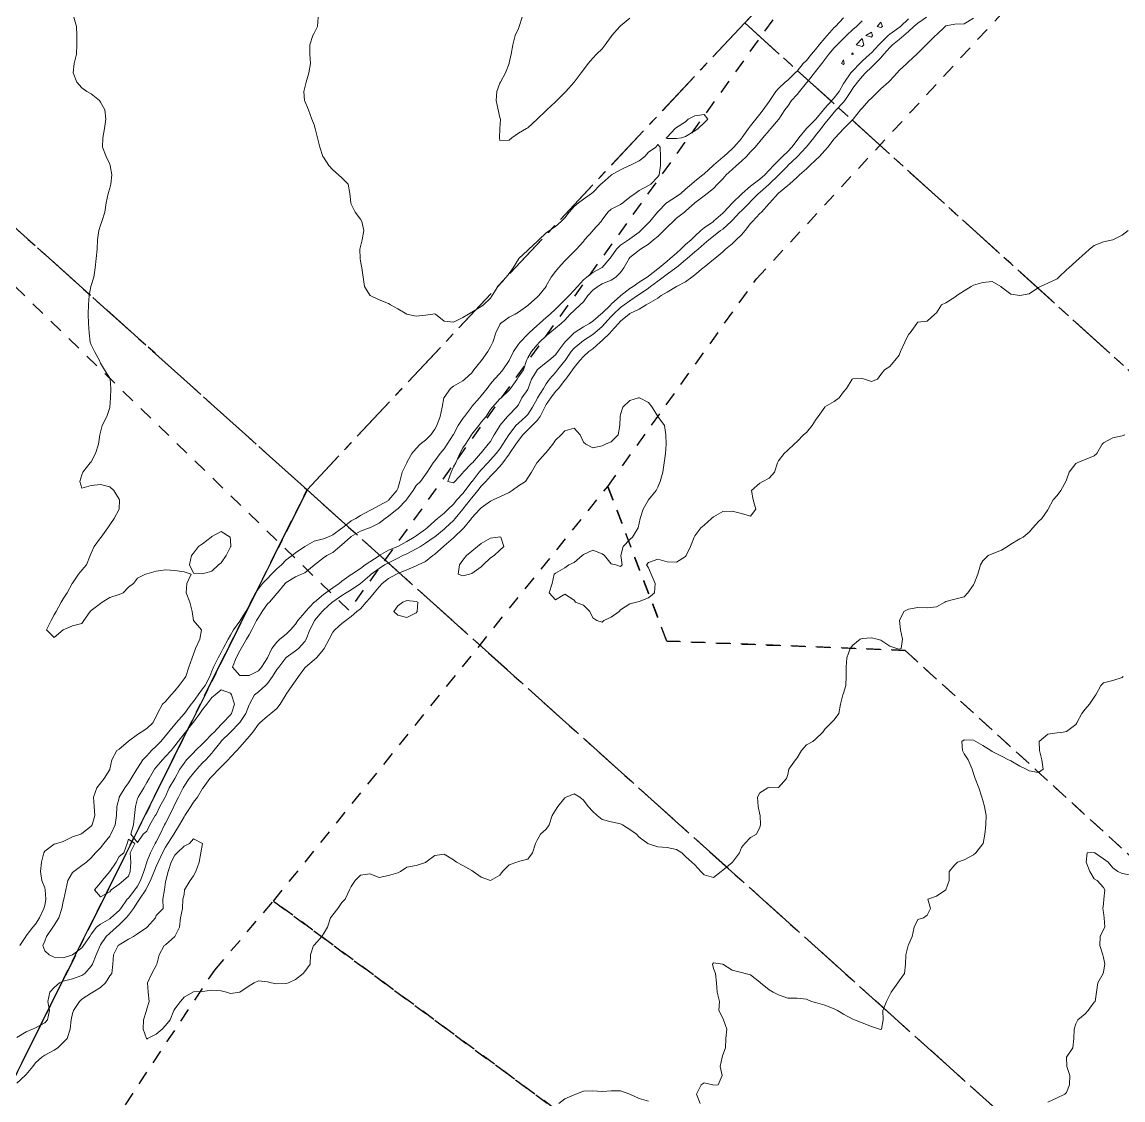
# Model space of a CAD drawing. Header units: centimetres. Extents: x 0 to 642158, y -847 to 649707.
# Drawn here: x 616294 to 616353.3, y 620697.9 to 620756 of the extents above; entities that cross this region are included whole.
import ezdxf

# ---------------------------------------------------------------- set-up
doc = ezdxf.new("R2010")
doc.units = ezdxf.units.CM
doc.header["$MEASUREMENT"] = 0
doc.linetypes.add('CENTERX2', pattern=[4, 2.5, -0.5, 0.5, -0.5])
doc.linetypes.add('JIS_02_0.7', pattern=[1.35, 0.75, -0.6])
doc.layers.add('SPW_parcellaire cadastral', color=7, linetype='CENTERX2', lineweight=25, true_color=0xff0542)
doc.layers.add('WAL_parcellaire agricole', color=7, linetype='JIS_02_0.7', lineweight=25)
doc.layers.add('WAL_topographie 0.5', color=253, linetype='Continuous', lineweight=20)

msp = doc.modelspace()

# ---------------------------------------------------------------- linework, layer by layer
at = {"layer": 'SPW_parcellaire cadastral'}
for points in [[(616313.036, 620878.993), (616355.741, 620937.089), (616408.245, 620884.701), (616438.51, 620852.937), (616410.11, 620826.551), (616394.538, 620813.213), (616375.55, 620800.72), (616354.566, 620778.67), (616332.931, 620755.938), (616309.37, 620730.794), (616286.178, 620751.628), (616257.086, 620777.464), (616258.195, 620804.368), (616302.028, 620864.015), (616313.036, 620878.993)], [(616527.434, 620579.929), (616332.931, 620755.938), (616354.566, 620778.67), (616483.948, 620666.289), (616556.94, 620601.846), (616527.434, 620579.929)], [(616527.434, 620579.929), (616498.851, 620558.501), (616392.399, 620656.158), (616309.37, 620730.794), (616332.931, 620755.938), (616527.434, 620579.929)], [(616286.178, 620751.628), (616309.37, 620730.794), (616286.04, 620683.905), (616260.247, 620704.119), (616256.709, 620706.96), (616258.363, 620709.515), (616275.501, 620739.259), (616286.178, 620751.628)], [(616365.994, 620621.357), (616286.04, 620683.905), (616309.37, 620730.794), (616392.399, 620656.158), (616365.994, 620621.357)]]:
    msp.add_lwpolyline(points, dxfattribs=at)
at = {"layer": 'WAL_parcellaire agricole'}
for points in [[(616255.997, 620774.617), (616254.888, 620802.306), (616269.443, 620906.264), (616269.125, 620914.056), (616269.31, 620938.403), (616324.031, 621000.478), (616439.713, 620860.66), (616427.749, 620846.053), (616421.929, 620839.702), (616414.257, 620830.705), (616403.934, 620820.988), (616397.612, 620816.054), (616363.299, 620797.518), (616354.757, 620786.516), (616345.049, 620771.634), (616339.95, 620763.773), (616311.615, 620724.308), (616278.144, 620756.809), (616255.997, 620774.617)], [(616447.908, 620624.997), (616341.564, 620722.15), (616328.73, 620722.648), (616325.563, 620730.981), (616333.561, 620742.149), (616352.719, 620762.885), (616363.14, 620776.068), (616371.139, 620786.069), (616379.638, 620793.57), (616390.387, 620799.071), (616401.136, 620806.323), (616407.136, 620810.573), (616412.385, 620816.074), (616429.717, 620831.826)], [(616307.566, 620708.646), (616325.563, 620730.981), (616328.73, 620722.648), (616341.564, 620722.15), (616447.908, 620624.997), (616503.746, 620575.67), (616500.582, 620559.503), (616492.249, 620549.169), (616395.907, 620637.657), (616356.903, 620671.152), (616329.234, 620692.649), (616307.566, 620708.646)], [(616451.671, 620512.331), (616410.666, 620553.326), (616356.911, 620606.444), (616366.784, 620618.445), (616303.279, 620668.313), (616287.653, 620679.686), (616304.399, 620704.937), (616307.566, 620708.646), (616329.234, 620692.649), (616356.903, 620671.152), (616395.907, 620637.657), (616492.249, 620549.169)]]:
    msp.add_lwpolyline(points, dxfattribs=at)
at = {"layer": 'WAL_topographie 0.5'}
for points in [[(616296.818, 620756.25), (616296.96, 620755.75), (616296.972, 620755.25), (616296.975, 620754.75), (616296.958, 620754.25), (616296.841, 620753.75), (616296.788, 620753.25), (616296.983, 620752.75), (616297.25, 620752.442), (616297.509, 620752.25), (616297.75, 620752.118), (616298.203, 620751.75), (616298.25, 620751.676), (616298.48, 620751.25), (616298.544, 620750.75), (616298.475, 620750.25), (616298.372, 620749.75), (616298.35, 620749.25), (616298.56, 620748.75), (616298.75, 620748.329), (616298.779, 620748.25), (616298.861, 620747.75), (616298.815, 620747.25), (616298.75, 620747.031), (616298.665, 620746.75), (616298.555, 620746.25), (616298.48, 620745.75), (616298.328, 620745.25), (616298.25, 620745.046), (616298.157, 620744.75), (616298.083, 620744.25), (616298.072, 620743.75), (616298.023, 620743.25), (616297.966, 620742.75), (616297.887, 620742.25), (616297.75, 620741.796), (616297.736, 620741.75), (616297.643, 620741.25), (616297.608, 620740.75), (616297.581, 620740.25), (616297.603, 620739.75), (616297.643, 620739.25), (616297.691, 620738.75), (616297.75, 620738.607), (616297.935, 620738.25), (616298.198, 620737.75), (616298.25, 620737.615), (616298.461, 620737.25), (616298.75, 620736.802), (616298.779, 620736.75), (616298.815, 620736.25), (616298.797, 620735.75), (616298.757, 620735.25), (616298.75, 620735.229), (616298.588, 620734.75), (616298.347, 620734.25), (616298.25, 620733.908), (616298.209, 620733.75), (616298.145, 620733.25), (616297.986, 620732.75), (616297.75, 620732.303), (616297.7, 620732.25), (616297.309, 620731.75), (616297.25, 620731.607), (616297.131, 620731.25), (616297.25, 620730.893), (616297.75, 620731.03), (616298.25, 620731.083), (616298.75, 620730.947), (616298.977, 620730.75), (616299.25, 620730.3), (616299.275, 620730.25), (616299.25, 620729.75), (616299.25, 620729.75), (616298.988, 620729.25), (616298.75, 620728.905), (616298.654, 620728.75), (616298.285, 620728.25), (616298.25, 620728.215), (616297.905, 620727.75), (616297.75, 620727.39), (616297.699, 620727.25), (616297.504, 620726.75), (616297.25, 620726.466), (616297.073, 620726.25), (616296.75, 620725.774), (616296.734, 620725.75), (616296.448, 620725.25), (616296.25, 620724.922), (616296.125, 620724.75), (616295.859, 620724.25), (616295.75, 620724.058), (616295.59, 620723.75), (616295.35, 620723.25), (616295.75, 620722.85), (616296.25, 620723.25), (616296.25, 620723.25), (616296.75, 620723.477), (616297.25, 620723.594), (616297.35, 620723.75), (616297.7, 620724.25), (616297.75, 620724.29), (616298.25, 620724.682), (616298.343, 620724.75), (616298.75, 620724.995), (616299.25, 620725.167), (616299.469, 620725.25), (616299.75, 620725.545), (616300.026, 620725.75), (616300.25, 620726.033), (616300.667, 620726.25), (616300.75, 620726.265), (616301.25, 620726.418), (616301.75, 620726.482), (616302.25, 620726.455), (616302.75, 620726.375), (616303.139, 620726.25), (616302.893, 620725.75), (616302.865, 620725.25), (616303.058, 620724.75), (616303.185, 620724.25), (616303.25, 620723.75), (616303.25, 620723.75), (616303.691, 620723.25), (616303.595, 620722.75), (616303.37, 620722.25), (616303.25, 620721.942), (616303.184, 620721.75), (616303.015, 620721.25), (616302.836, 620720.75), (616302.75, 620720.609), (616302.491, 620720.25), (616302.25, 620719.974), (616302.05, 620719.75), (616301.75, 620719.405), (616301.594, 620719.25), (616301.32, 620718.75), (616301.25, 620718.593), (616301.067, 620718.25), (616300.75, 620717.95), (616300.447, 620717.75), (616300.25, 620717.628), (616299.75, 620717.258), (616299.736, 620717.25), (616299.25, 620716.836), (616299.129, 620716.75), (616298.867, 620716.25), (616298.753, 620715.75), (616298.75, 620715.744), (616298.448, 620715.25), (616298.25, 620714.995), (616298.061, 620714.75), (616297.88, 620714.25), (616297.902, 620713.75), (616297.95, 620713.25), (616297.802, 620712.75), (616297.75, 620712.683), (616297.25, 620712.293), (616297.201, 620712.25), (616296.75, 620712.105), (616296.25, 620711.856), (616295.895, 620711.75), (616295.75, 620711.712), (616295.25, 620711.335), (616295.208, 620711.25), (616295.068, 620710.75), (616295.022, 620710.25), (616295.098, 620709.75), (616295.25, 620709.371), (616295.277, 620709.25), (616295.304, 620708.75), (616295.25, 620708.417), (616295.209, 620708.25), (616294.971, 620707.75), (616294.75, 620707.414), (616294.6, 620707.25), (616294.25, 620706.784), (616294.224, 620706.75), (616293.915, 620706.25)], [(616309.975, 620756.25), (616309.941, 620755.75), (616309.75, 620755.389), (616309.684, 620755.25), (616309.516, 620754.75), (616309.526, 620754.25), (616309.556, 620753.75), (616309.472, 620753.25), (616309.329, 620752.75), (616309.25, 620752.45), (616309.203, 620752.25), (616309.236, 620751.75), (616309.25, 620751.717), (616309.444, 620751.25), (616309.636, 620750.75), (616309.75, 620750.442), (616309.816, 620750.25), (616309.931, 620749.75), (616310.066, 620749.25), (616310.226, 620748.75), (616310.25, 620748.7), (616310.54, 620748.25), (616310.75, 620748.018), (616311.062, 620747.75), (616311.25, 620747.589), (616311.578, 620747.25), (616311.679, 620746.75), (616311.721, 620746.25), (616311.75, 620746.183), (616311.967, 620745.75), (616312.25, 620745.364), (616312.32, 620745.25), (616312.423, 620744.75), (616312.331, 620744.25), (616312.25, 620743.893), (616312.219, 620743.75), (616312.225, 620743.25), (616312.25, 620743.114), (616312.326, 620742.75), (616312.39, 620742.25), (616312.456, 620741.75), (616312.75, 620741.268), (616312.769, 620741.25), (616313.25, 620741.019), (616313.75, 620740.826), (616313.871, 620740.75), (616314.25, 620740.538), (616314.75, 620740.25), (616314.75, 620740.25), (616315.25, 620740.144), (616315.75, 620740.197), (616316.15, 620740.25), (616316.25, 620740.263), (616316.279, 620740.25), (616316.75, 620739.869), (616317.25, 620739.83), (616317.75, 620740.066), (616318.068, 620740.25), (616318.25, 620740.365), (616318.75, 620740.672), (616318.873, 620740.75), (616319.25, 620741.12), (616319.338, 620741.25), (616319.635, 620741.75), (616319.75, 620741.865), (616320.081, 620742.25), (616320.25, 620742.451), (616320.461, 620742.75), (616320.75, 620743.211), (616320.78, 620743.25), (616321.25, 620743.704), (616321.307, 620743.75), (616321.75, 620744.158), (616321.851, 620744.25), (616322.25, 620744.632), (616322.427, 620744.75), (616322.75, 620744.978), (616323.048, 620745.25), (616323.25, 620745.445), (616323.485, 620745.75), (616323.75, 620746.047), (616323.981, 620746.25), (616324.25, 620746.451), (616324.683, 620746.75), (616324.75, 620746.796), (616325.189, 620747.25), (616325.25, 620747.306), (616325.75, 620747.737), (616325.768, 620747.75), (616326.25, 620748.023), (616326.728, 620748.25), (616326.75, 620748.259), (616327.25, 620748.506), (616327.563, 620748.75), (616327.75, 620748.981), (616328.139, 620749.25), (616328.25, 620749.383), (616328.388, 620749.25), (616328.405, 620748.75), (616328.406, 620748.25), (616328.331, 620747.75), (616328.25, 620747.644), (616327.882, 620747.25), (616327.75, 620747.174), (616327.25, 620746.917), (616327.031, 620746.75), (616326.75, 620746.548), (616326.369, 620746.25), (616326.25, 620746.16), (616325.75, 620745.899), (616325.554, 620745.75), (616325.25, 620745.335), (616325.2, 620745.25), (616324.759, 620744.75), (616324.75, 620744.741), (616324.312, 620744.25), (616324.25, 620744.173), (616323.877, 620743.75), (616323.75, 620743.63), (616323.373, 620743.25), (616323.25, 620743.128), (616322.907, 620742.75), (616322.75, 620742.55), (616322.507, 620742.25), (616322.25, 620741.777), (616322.234, 620741.75), (616321.84, 620741.25), (616321.75, 620741.163), (616321.29, 620740.75), (616321.25, 620740.716), (616320.75, 620740.355), (616320.571, 620740.25), (616320.25, 620740.083), (616319.791, 620739.75), (616319.75, 620739.694), (616319.539, 620739.25), (616319.375, 620738.75), (616319.25, 620738.502), (616319.109, 620738.25), (616318.763, 620737.75), (616318.75, 620737.734), (616318.352, 620737.25), (616318.25, 620737.1), (616317.865, 620736.75), (616317.75, 620736.658), (616317.25, 620736.371), (616317.085, 620736.25), (616316.75, 620735.768), (616316.74, 620735.75), (616316.649, 620735.25), (616316.539, 620734.75), (616316.357, 620734.25), (616316.25, 620734.053), (616316.035, 620733.75), (616315.75, 620733.47), (616315.455, 620733.25), (616315.25, 620733.026), (616315.015, 620732.75), (616314.75, 620732.271), (616314.736, 620732.25), (616314.482, 620731.75), (616314.361, 620731.25), (616314.25, 620730.875), (616314.205, 620730.75), (616313.78, 620730.25), (616313.75, 620730.227), (616313.25, 620729.942), (616312.892, 620729.75), (616312.75, 620729.675), (616312.25, 620729.418), (616311.999, 620729.25), (616311.75, 620729.124), (616311.275, 620728.75), (616311.25, 620728.731), (616310.75, 620728.373), (616310.489, 620728.25), (616310.25, 620728.153), (616309.75, 620728.034), (616309.25, 620727.75), (616309.25, 620727.75), (616308.75, 620727.404), (616308.571, 620727.25), (616308.25, 620727.032), (616307.989, 620726.75), (616307.75, 620726.535), (616307.464, 620726.25), (616307.25, 620726.018), (616306.981, 620725.75), (616306.75, 620725.47), (616306.591, 620725.25), (616306.334, 620724.75), (616306.25, 620724.574), (616306.073, 620724.25), (616305.762, 620723.75), (616305.75, 620723.729), (616305.415, 620723.25), (616305.25, 620722.971), (616305.126, 620722.75), (616304.86, 620722.25), (616304.75, 620722.039), (616304.584, 620721.75), (616304.341, 620721.25), (616304.25, 620721.022), (616304.133, 620720.75), (616303.882, 620720.25), (616303.75, 620720.07), (616303.506, 620719.75), (616303.25, 620719.396), (616303.134, 620719.25), (616302.77, 620718.75), (616302.75, 620718.725), (616302.322, 620718.25), (616302.25, 620718.166), (616301.915, 620717.75), (616301.75, 620717.541), (616301.492, 620717.25), (616301.25, 620716.984), (616300.999, 620716.75), (616300.75, 620716.479), (616300.539, 620716.25), (616300.25, 620715.807), (616300.214, 620715.75), (616299.91, 620715.25), (616299.75, 620715.019), (616299.558, 620714.75), (616299.262, 620714.25), (616299.25, 620714.206), (616299.133, 620713.75), (616299.118, 620713.25), (616299.045, 620712.75), (616298.814, 620712.25), (616298.75, 620712.153), (616298.435, 620711.75), (616298.25, 620711.51), (616297.987, 620711.25), (616297.75, 620710.976), (616297.492, 620710.75), (616297.25, 620710.557), (616296.817, 620710.25), (616296.75, 620710.19), (616296.487, 620709.75), (616296.382, 620709.25), (616296.283, 620708.75), (616296.25, 620708.626), (616296.162, 620708.25), (616296, 620707.75), (616295.75, 620707.361), (616295.686, 620707.25), (616295.351, 620706.75), (616295.25, 620706.49), (616295.15, 620706.25), (616295.25, 620705.978), (616295.493, 620705.75), (616295.75, 620705.637), (616296.25, 620705.593), (616296.744, 620705.75), (616296.75, 620705.752), (616297.25, 620706.14), (616297.328, 620706.25), (616297.679, 620706.75), (616297.75, 620706.866), (616298.032, 620707.25), (616298.25, 620707.404), (616298.75, 620707.695), (616298.816, 620707.75), (616299.25, 620708.14), (616299.342, 620708.25), (616299.695, 620708.75), (616299.75, 620708.812), (616300.102, 620709.25), (616300.25, 620709.454), (616300.404, 620709.75), (616300.579, 620710.25), (616300.743, 620710.75), (616300.75, 620710.769), (616300.934, 620711.25), (616301.201, 620711.75), (616301.25, 620711.835), (616301.462, 620712.25), (616301.702, 620712.75), (616301.75, 620712.849), (616301.96, 620713.25), (616302.193, 620713.75), (616302.25, 620713.874), (616302.442, 620714.25), (616302.693, 620714.75), (616302.75, 620714.845), (616303.027, 620715.25), (616303.25, 620715.545), (616303.437, 620715.75), (616303.75, 620716.088), (616303.92, 620716.25), (616304.25, 620716.613), (616304.357, 620716.75), (616304.748, 620717.25), (616304.75, 620717.252), (616305.246, 620717.75), (616305.25, 620717.754), (616305.736, 620718.25), (616305.75, 620718.267), (616306.078, 620718.75), (616306.25, 620719.226), (616306.264, 620719.25), (616306.543, 620719.75), (616306.75, 620719.912), (616307.133, 620720.25), (616307.25, 620720.366), (616307.514, 620720.75), (616307.75, 620721.12), (616307.847, 620721.25), (616308.235, 620721.75), (616308.25, 620721.768), (616308.75, 620722.13), (616308.916, 620722.25), (616309.25, 620722.635), (616309.318, 620722.75), (616309.516, 620723.25), (616309.75, 620723.706), (616309.775, 620723.75), (616310.19, 620724.25), (616310.25, 620724.31), (616310.72, 620724.75), (616310.75, 620724.772), (616311.25, 620725.101), (616311.485, 620725.25), (616311.75, 620725.409), (616312.243, 620725.75), (616312.25, 620725.755), (616312.75, 620726.177), (616312.826, 620726.25), (616313.25, 620726.563), (616313.542, 620726.75), (616313.75, 620726.87), (616314.25, 620727.118), (616314.521, 620727.25), (616314.75, 620727.35), (616315.25, 620727.609), (616315.474, 620727.75), (616315.75, 620727.919), (616316.222, 620728.25), (616316.25, 620728.271), (616316.75, 620728.68), (616316.829, 620728.75), (616317.25, 620729.143), (616317.344, 620729.25), (616317.749, 620729.75), (616317.75, 620729.751), (616318.153, 620730.25), (616318.25, 620730.372), (616318.572, 620730.75), (616318.75, 620730.988), (616319.001, 620731.25), (616319.25, 620731.537), (616319.462, 620731.75), (616319.75, 620732.053), (616319.918, 620732.25), (616320.25, 620732.72), (616320.271, 620732.75), (616320.618, 620733.25), (616320.75, 620733.458), (616320.98, 620733.75), (616321.25, 620734.026), (616321.493, 620734.25), (616321.75, 620734.521), (616321.914, 620734.75), (616322.169, 620735.25), (616322.25, 620735.393), (616322.499, 620735.75), (616322.75, 620736.086), (616322.902, 620736.25), (616323.25, 620736.704), (616323.293, 620736.75), (616323.668, 620737.25), (616323.75, 620737.385), (616324.047, 620737.75), (616324.25, 620737.972), (616324.548, 620738.25), (616324.75, 620738.394), (616325.143, 620738.75), (616325.25, 620738.836), (616325.68, 620739.25), (616325.75, 620739.325), (616326.136, 620739.75), (616326.25, 620739.874), (616326.702, 620740.25), (616326.75, 620740.282), (616327.25, 620740.528), (616327.621, 620740.75), (616327.75, 620740.825), (616328.25, 620741.123), (616328.44, 620741.25), (616328.75, 620741.445), (616329.25, 620741.745), (616329.258, 620741.75), (616329.75, 620742.002), (616330.088, 620742.25), (616330.25, 620742.371), (616330.7, 620742.75), (616330.75, 620742.792), (616331.25, 620743.189), (616331.325, 620743.25), (616331.75, 620743.601), (616331.9, 620743.75), (616332.25, 620744.042), (616332.474, 620744.25), (616332.75, 620744.52), (616332.95, 620744.75), (616333.25, 620745.128), (616333.35, 620745.25), (616333.75, 620745.666), (616333.832, 620745.75), (616334.25, 620746.219), (616334.276, 620746.25), (616334.723, 620746.75), (616334.75, 620746.775), (616335.25, 620747.182), (616335.334, 620747.25), (616335.75, 620747.626), (616335.879, 620747.75), (616336.25, 620748.087), (616336.438, 620748.25), (616336.75, 620748.544), (616336.961, 620748.75), (616337.25, 620749.071), (616337.414, 620749.25), (616337.75, 620749.686), (616337.805, 620749.75), (616338.25, 620750.242), (616338.258, 620750.25), (616338.75, 620750.74), (616338.761, 620750.75), (616339.171, 620751.25), (616339.25, 620751.354), (616339.619, 620751.75), (616339.75, 620751.892), (616340.113, 620752.25), (616340.25, 620752.386), (616340.676, 620752.75), (616340.75, 620752.82), (616341.136, 620753.25), (616341.25, 620753.367), (616341.661, 620753.75), (616341.75, 620753.833), (616342.192, 620754.25), (616342.25, 620754.311), (616342.704, 620754.75), (616342.75, 620754.803), (616343.193, 620755.25), (616343.25, 620755.3), (616343.72, 620755.75), (616343.75, 620755.774), (616344.25, 620755.876), (616344.75, 620755.894), (616345.25, 620756.184)], [(616338.25, 620756.218), (616337.815, 620755.75), (616337.75, 620755.685), (616337.363, 620755.25), (616337.25, 620755.122), (616336.936, 620754.75), (616336.75, 620754.507), (616336.53, 620754.25), (616336.25, 620753.92), (616336.085, 620753.75), (616335.75, 620753.346), (616335.648, 620753.25), (616335.25, 620752.858), (616335.114, 620752.75), (616334.75, 620752.411), (616334.612, 620752.25), (616334.285, 620751.75), (616334.25, 620751.698), (616333.924, 620751.25), (616333.75, 620751.022), (616333.525, 620750.75), (616333.25, 620750.403), (616333.14, 620750.25), (616332.78, 620749.75), (616332.75, 620749.714), (616332.351, 620749.25), (616332.25, 620749.148), (616331.801, 620748.75), (616331.75, 620748.707), (616331.25, 620748.27), (616331.228, 620748.25), (616330.75, 620747.815), (616330.675, 620747.75), (616330.25, 620747.412), (616330.073, 620747.25), (616329.75, 620746.976), (616329.484, 620746.75), (616329.25, 620746.595), (616328.75, 620746.273), (616328.72, 620746.25), (616328.25, 620745.761), (616328.239, 620745.75), (616327.823, 620745.25), (616327.75, 620745.173), (616327.343, 620744.75), (616327.25, 620744.676), (616326.75, 620744.309), (616326.672, 620744.25), (616326.25, 620743.96), (616326.025, 620743.75), (616325.75, 620743.347), (616325.674, 620743.25), (616325.25, 620742.772), (616325.226, 620742.75), (616324.75, 620742.489), (616324.44, 620742.25), (616324.25, 620742.098), (616323.923, 620741.75), (616323.75, 620741.54), (616323.487, 620741.25), (616323.25, 620741.031), (616322.981, 620740.75), (616322.75, 620740.526), (616322.452, 620740.25), (616322.25, 620740.079), (616321.875, 620739.75), (616321.75, 620739.64), (616321.326, 620739.25), (616321.25, 620739.172), (616320.84, 620738.75), (616320.75, 620738.63), (616320.482, 620738.25), (616320.25, 620737.763), (616320.242, 620737.75), (616319.912, 620737.25), (616319.75, 620737.051), (616319.466, 620736.75), (616319.25, 620736.504), (616319.063, 620736.25), (616318.75, 620735.85), (616318.658, 620735.75), (616318.25, 620735.284), (616318.222, 620735.25), (616317.838, 620734.75), (616317.75, 620734.627), (616317.511, 620734.25), (616317.25, 620733.779), (616317.234, 620733.75), (616316.912, 620733.25), (616316.75, 620733.004), (616316.543, 620732.75), (616316.25, 620732.359), (616316.164, 620732.25), (616315.835, 620731.75), (616315.75, 620731.624), (616315.471, 620731.25), (616315.25, 620731.022), (616315.075, 620730.75), (616314.75, 620730.283), (616314.729, 620730.25), (616314.25, 620729.772), (616314.222, 620729.75), (616313.75, 620729.376), (616313.569, 620729.25), (616313.25, 620729.008), (616312.75, 620728.757), (616312.734, 620728.75), (616312.25, 620728.561), (616311.75, 620728.278), (616311.715, 620728.25), (616311.25, 620727.834), (616311.139, 620727.75), (616310.75, 620727.418), (616310.436, 620727.25), (616310.25, 620727.132), (616309.765, 620726.75), (616309.75, 620726.735), (616309.25, 620726.33), (616309.074, 620726.25), (616308.75, 620726.104), (616308.25, 620725.805), (616308.194, 620725.75), (616307.788, 620725.25), (616307.75, 620725.206), (616307.345, 620724.75), (616307.25, 620724.657), (616306.955, 620724.25), (616306.75, 620723.92), (616306.655, 620723.75), (616306.397, 620723.25), (616306.25, 620722.988), (616306.118, 620722.75), (616305.83, 620722.25), (616305.75, 620722.123), (616305.552, 620721.75), (616305.36, 620721.25), (616305.75, 620720.793), (616306.25, 620720.798), (616306.75, 620721.049), (616306.921, 620721.25), (616307.248, 620721.75), (616307.25, 620721.753), (616307.474, 620722.25), (616307.75, 620722.6), (616307.913, 620722.75), (616308.25, 620723.018), (616308.476, 620723.25), (616308.75, 620723.563), (616308.874, 620723.75), (616309.25, 620724.196), (616309.293, 620724.25), (616309.75, 620724.737), (616309.763, 620724.75), (616310.25, 620725.162), (616310.373, 620725.25), (616310.75, 620725.515), (616311.107, 620725.75), (616311.25, 620725.881), (616311.75, 620726.23), (616311.777, 620726.25), (616312.25, 620726.566), (616312.506, 620726.75), (616312.75, 620726.919), (616313.25, 620727.243), (616313.261, 620727.25), (616313.75, 620727.541), (616314.25, 620727.745), (616314.26, 620727.75), (616314.75, 620728.01), (616315.143, 620728.25), (616315.25, 620728.324), (616315.75, 620728.675), (616315.845, 620728.75), (616316.25, 620729.125), (616316.4, 620729.25), (616316.75, 620729.539), (616316.963, 620729.75), (616317.25, 620730.026), (616317.441, 620730.25), (616317.75, 620730.592), (616317.877, 620730.75), (616318.25, 620731.242), (616318.256, 620731.25), (616318.641, 620731.75), (616318.75, 620731.872), (616319.098, 620732.25), (616319.25, 620732.415), (616319.552, 620732.75), (616319.75, 620733.011), (616319.915, 620733.25), (616320.237, 620733.75), (616320.25, 620733.768), (616320.618, 620734.25), (616320.75, 620734.384), (616321.156, 620734.75), (616321.25, 620734.857), (616321.515, 620735.25), (616321.75, 620735.693), (616321.781, 620735.75), (616322.094, 620736.25), (616322.25, 620736.504), (616322.424, 620736.75), (616322.75, 620737.117), (616322.858, 620737.25), (616323.25, 620737.739), (616323.257, 620737.75), (616323.592, 620738.25), (616323.75, 620738.429), (616324.136, 620738.75), (616324.25, 620738.833), (616324.75, 620739.16), (616324.856, 620739.25), (616325.25, 620739.592), (616325.4, 620739.75), (616325.75, 620740.129), (616325.864, 620740.25), (616326.25, 620740.607), (616326.448, 620740.75), (616326.75, 620740.966), (616327.157, 620741.25), (616327.25, 620741.317), (616327.75, 620741.661), (616327.866, 620741.75), (616328.25, 620742.036), (616328.535, 620742.25), (616328.75, 620742.409), (616329.226, 620742.75), (616329.25, 620742.769), (616329.75, 620743.18), (616329.831, 620743.25), (616330.25, 620743.603), (616330.423, 620743.75), (616330.75, 620744.032), (616330.997, 620744.25), (616331.25, 620744.458), (616331.632, 620744.75), (616331.75, 620744.835), (616332.207, 620745.25), (616332.25, 620745.294), (616332.676, 620745.75), (616332.75, 620745.824), (616333.18, 620746.25), (616333.25, 620746.321), (616333.675, 620746.75), (616333.75, 620746.811), (616334.25, 620747.249), (616334.251, 620747.25), (616334.75, 620747.732), (616334.769, 620747.75), (616335.25, 620748.244), (616335.256, 620748.25), (616335.75, 620748.728), (616335.773, 620748.75), (616336.235, 620749.25), (616336.25, 620749.271), (616336.647, 620749.75), (616336.75, 620749.875), (616337.041, 620750.25), (616337.25, 620750.52), (616337.435, 620750.75), (616337.75, 620751.135), (616337.861, 620751.25), (616338.25, 620751.663), (616338.323, 620751.75), (616338.65, 620752.25), (616338.75, 620752.431), (616338.998, 620752.75), (616339.25, 620753.055), (616339.44, 620753.25), (616339.75, 620753.549), (616339.945, 620753.75), (616340.25, 620754.062), (616340.426, 620754.25), (616340.75, 620754.617), (616340.881, 620754.75), (616341.25, 620755.041), (616341.488, 620755.25), (616341.75, 620755.471), (616342.035, 620755.75), (616342.25, 620755.918), (616342.724, 620756.25)], [(616339.25, 620756.048), (616338.941, 620755.75), (616338.75, 620755.574), (616338.41, 620755.25), (616338.25, 620755.093), (616337.9, 620754.75), (616337.75, 620754.598), (616337.451, 620754.25), (616337.25, 620753.959), (616337.088, 620753.75), (616336.75, 620753.329), (616336.681, 620753.25), (616336.284, 620752.75), (616336.25, 620752.705), (616335.889, 620752.25), (616335.75, 620752.083), (616335.446, 620751.75), (616335.25, 620751.462), (616335.095, 620751.25), (616334.763, 620750.75), (616334.75, 620750.735), (616334.342, 620750.25), (616334.25, 620750.147), (616333.914, 620749.75), (616333.75, 620749.547), (616333.495, 620749.25), (616333.25, 620748.99), (616333.025, 620748.75), (616332.75, 620748.49), (616332.481, 620748.25), (616332.25, 620748.044), (616331.935, 620747.75), (616331.75, 620747.549), (616331.467, 620747.25), (616331.25, 620747.021), (616330.911, 620746.75), (616330.75, 620746.634), (616330.252, 620746.25), (616330.25, 620746.248), (616329.75, 620745.791), (616329.692, 620745.75), (616329.25, 620745.423), (616329.071, 620745.25), (616328.75, 620744.947), (616328.568, 620744.75), (616328.25, 620744.442), (616328.028, 620744.25), (616327.75, 620744.019), (616327.323, 620743.75), (616327.25, 620743.701), (616326.75, 620743.302), (616326.702, 620743.25), (616326.426, 620742.75), (616326.25, 620742.494), (616325.993, 620742.25), (616325.75, 620742.09), (616325.25, 620741.884), (616325.025, 620741.75), (616324.75, 620741.537), (616324.494, 620741.25), (616324.25, 620740.925), (616324.081, 620740.75), (616323.75, 620740.446), (616323.536, 620740.25), (616323.25, 620739.932), (616323.054, 620739.75), (616322.75, 620739.495), (616322.438, 620739.25), (616322.25, 620739.093), (616321.89, 620738.75), (616321.75, 620738.595), (616321.456, 620738.25), (616321.25, 620737.906), (616321.175, 620737.75), (616321.03, 620737.25), (616320.75, 620736.879), (616320.676, 620736.75), (616320.327, 620736.25), (616320.25, 620736.167), (616319.815, 620735.75), (616319.75, 620735.697), (616319.35, 620735.25), (616319.25, 620735.121), (616319.012, 620734.75), (616318.75, 620734.442), (616318.61, 620734.25), (616318.25, 620733.793), (616318.221, 620733.75), (616317.903, 620733.25), (616317.75, 620733.048), (616317.588, 620732.75), (616317.371, 620732.25), (616317.25, 620732.036), (616317.12, 620731.75), (616316.942, 620731.25), (616317.25, 620731.167), (616317.317, 620731.25), (616317.75, 620731.71), (616317.778, 620731.75), (616318.25, 620732.222), (616318.274, 620732.25), (616318.714, 620732.75), (616318.75, 620732.788), (616319.123, 620733.25), (616319.25, 620733.405), (616319.438, 620733.75), (616319.75, 620734.242), (616319.755, 620734.25), (616320.162, 620734.75), (616320.25, 620734.84), (616320.65, 620735.25), (616320.75, 620735.376), (616320.939, 620735.75), (616321.25, 620736.194), (616321.278, 620736.25), (616321.456, 620736.75), (616321.75, 620737.234), (616321.76, 620737.25), (616322.25, 620737.646), (616322.382, 620737.75), (616322.75, 620738.061), (616322.879, 620738.25), (616323.25, 620738.742), (616323.256, 620738.75), (616323.75, 620739.246), (616323.757, 620739.25), (616324.25, 620739.571), (616324.567, 620739.75), (616324.75, 620739.881), (616325.182, 620740.25), (616325.25, 620740.301), (616325.716, 620740.75), (616325.75, 620740.786), (616326.25, 620741.237), (616326.268, 620741.25), (616326.75, 620741.636), (616326.923, 620741.75), (616327.25, 620741.978), (616327.682, 620742.25), (616327.75, 620742.301), (616328.25, 620742.697), (616328.321, 620742.75), (616328.75, 620743.112), (616328.922, 620743.25), (616329.25, 620743.54), (616329.484, 620743.75), (616329.75, 620743.996), (616330.048, 620744.25), (616330.25, 620744.455), (616330.57, 620744.75), (616330.75, 620744.909), (616331.246, 620745.25), (616331.25, 620745.253), (616331.75, 620745.696), (616331.803, 620745.75), (616332.25, 620746.226), (616332.274, 620746.25), (616332.75, 620746.71), (616332.79, 620746.75), (616333.25, 620747.144), (616333.383, 620747.25), (616333.75, 620747.525), (616334.01, 620747.75), (616334.25, 620748.003), (616334.476, 620748.25), (616334.75, 620748.531), (616334.972, 620748.75), (616335.25, 620749.012), (616335.476, 620749.25), (616335.75, 620749.616), (616335.849, 620749.75), (616336.249, 620750.25), (616336.25, 620750.251), (616336.75, 620750.736), (616336.762, 620750.75), (616337.172, 620751.25), (616337.25, 620751.342), (616337.623, 620751.75), (616337.75, 620751.9), (616338.009, 620752.25), (616338.25, 620752.674), (616338.295, 620752.75), (616338.65, 620753.25), (616338.75, 620753.364), (616339.121, 620753.75), (616339.25, 620753.869), (616339.665, 620754.25), (616339.75, 620754.329), (616340.151, 620754.75), (616340.25, 620754.857), (616340.655, 620755.25), (616340.75, 620755.326), (616341.25, 620755.694), (616341.313, 620755.75), (616341.75, 620756.157)], [(616320.955, 620756.25), (616320.793, 620755.75), (616320.75, 620755.643), (616320.581, 620755.25), (616320.443, 620754.75), (616320.36, 620754.25), (616320.25, 620753.781), (616320.242, 620753.75), (616320.047, 620753.25), (616319.777, 620752.75), (616319.75, 620752.692), (616319.592, 620752.25), (616319.544, 620751.75), (616319.662, 620751.25), (616319.75, 620750.841), (616319.782, 620750.75), (616319.75, 620750.25), (616319.75, 620750.25), (616319.724, 620749.75), (616319.75, 620749.607), (616320.25, 620749.618), (616320.395, 620749.75), (616320.75, 620749.994), (616321.176, 620750.25), (616321.25, 620750.293), (616321.75, 620750.75), (616321.75, 620750.75), (616322.25, 620751.225), (616322.272, 620751.25), (616322.75, 620751.683), (616322.823, 620751.75), (616323.25, 620752.184), (616323.31, 620752.25), (616323.75, 620752.75), (616323.75, 620752.75), (616324.127, 620753.25), (616324.25, 620753.417), (616324.507, 620753.75), (616324.75, 620754.031), (616324.959, 620754.25), (616325.25, 620754.541), (616325.422, 620754.75), (616325.75, 620755.201), (616325.785, 620755.25), (616326.213, 620755.75), (616326.25, 620755.783), (616326.75, 620756.193)], [(616340.25, 620755.684), (616340.357, 620755.75), (616340.25, 620755.971), (616340.069, 620755.75), (616340.25, 620755.684)], [(616339.75, 620755.174), (616339.817, 620755.25), (616339.75, 620755.433), (616339.446, 620755.25), (616339.75, 620755.174)], [(616339.25, 620754.658), (616339.352, 620754.75), (616339.25, 620755.094), (616338.927, 620754.75), (616339.25, 620754.658)], [(616338.75, 620754.241), (616338.761, 620754.25), (616338.75, 620754.324), (616338.679, 620754.25), (616338.75, 620754.241)], [(616338.25, 620753.705), (616338.286, 620753.75), (616338.25, 620753.954), (616338.143, 620753.75), (616338.25, 620753.705)], [(616329.536, 620749.75), (616329.25, 620749.711), (616328.75, 620749.706), (616328.708, 620749.75), (616328.75, 620749.783), (616329.187, 620750.25), (616329.25, 620750.297), (616329.75, 620750.604), (616329.885, 620750.75), (616330.25, 620750.936), (616330.75, 620751), (616330.94, 620750.75), (616330.75, 620750.552), (616330.42, 620750.25), (616330.25, 620750.121), (616329.75, 620749.825), (616329.536, 620749.75)], [(616293.75, 620701.305), (616294.25, 620701.606), (616294.583, 620701.75), (616294.75, 620701.818), (616295.25, 620702.089), (616295.393, 620702.25), (616295.511, 620702.75), (616295.419, 620703.25), (616295.524, 620703.75), (616295.75, 620704), (616296.037, 620704.25), (616296.25, 620704.345), (616296.75, 620704.455), (616297.25, 620704.64), (616297.403, 620704.75), (616297.75, 620705.14), (616297.815, 620705.25), (616298.013, 620705.75), (616298.225, 620706.25), (616298.25, 620706.292), (616298.556, 620706.75), (616298.75, 620706.931), (616299.11, 620707.25), (616299.25, 620707.366), (616299.63, 620707.75), (616299.75, 620707.897), (616300.02, 620708.25), (616300.25, 620708.593), (616300.359, 620708.75), (616300.685, 620709.25), (616300.75, 620709.384), (616300.938, 620709.75), (616301.135, 620710.25), (616301.25, 620710.519), (616301.359, 620710.75), (616301.59, 620711.25), (616301.75, 620711.554), (616301.878, 620711.75), (616302.193, 620712.25), (616302.25, 620712.35), (616302.507, 620712.75), (616302.75, 620713.186), (616302.799, 620713.25), (616303.122, 620713.75), (616303.25, 620713.974), (616303.466, 620714.25), (616303.75, 620714.704), (616303.777, 620714.75), (616304.138, 620715.25), (616304.25, 620715.366), (616304.621, 620715.75), (616304.75, 620715.879), (616305.131, 620716.25), (616305.25, 620716.407), (616305.584, 620716.75), (616305.75, 620716.942), (616306.021, 620717.25), (616306.25, 620717.513), (616306.459, 620717.75), (616306.75, 620718.168), (616306.834, 620718.25), (616307.25, 620718.604), (616307.417, 620718.75), (616307.75, 620719.014), (616307.928, 620719.25), (616308.223, 620719.75), (616308.25, 620719.796), (616308.561, 620720.25), (616308.75, 620720.512), (616308.907, 620720.75), (616309.25, 620721.209), (616309.284, 620721.25), (616309.75, 620721.649), (616309.874, 620721.75), (616310.25, 620722.197), (616310.296, 620722.25), (616310.561, 620722.75), (616310.75, 620723.122), (616310.862, 620723.25), (616311.25, 620723.594), (616311.458, 620723.75), (616311.75, 620723.98), (616312.059, 620724.25), (616312.25, 620724.388), (616312.544, 620724.75), (616312.75, 620724.957), (616312.976, 620725.25), (616313.25, 620725.574), (616313.414, 620725.75), (616313.75, 620726.017), (616314.18, 620726.25), (616314.25, 620726.281), (616314.75, 620726.486), (616315.25, 620726.703), (616315.349, 620726.75), (616315.75, 620726.939), (616316.135, 620727.25), (616316.25, 620727.326), (616316.717, 620727.75), (616316.75, 620727.777), (616317.25, 620728.21), (616317.297, 620728.25), (616317.75, 620728.691), (616317.809, 620728.75), (616318.221, 620729.25), (616318.25, 620729.288), (616318.679, 620729.75), (616318.75, 620729.831), (616319.25, 620730.186), (616319.395, 620730.25), (616319.75, 620730.421), (616320.25, 620730.657), (616320.408, 620730.75), (616320.75, 620731.003), (616321.132, 620731.25), (616321.25, 620731.443), (616321.455, 620731.75), (616321.735, 620732.25), (616321.75, 620732.266), (616322.194, 620732.75), (616322.25, 620732.809), (616322.596, 620733.25), (616322.75, 620733.465), (616323.056, 620733.75), (616323.25, 620733.971), (616323.75, 620734.107), (616324.069, 620733.75), (616324.25, 620733.363), (616324.375, 620733.25), (616324.75, 620733.058), (616325.25, 620733.17), (616325.431, 620733.25), (616325.75, 620733.375), (616326.125, 620733.75), (616326.215, 620734.25), (616326.218, 620734.75), (616326.25, 620734.846), (616326.365, 620735.25), (616326.75, 620735.611), (616327.215, 620735.75), (616327.25, 620735.757), (616327.271, 620735.75), (616327.75, 620735.489), (616327.948, 620735.25), (616328.25, 620734.75), (616328.25, 620734.75), (616328.615, 620734.25), (616328.68, 620733.75), (616328.707, 620733.25), (616328.66, 620732.75), (616328.593, 620732.25), (616328.53, 620731.75), (616328.388, 620731.25), (616328.25, 620730.942), (616328.172, 620730.75), (616327.75, 620730.25), (616327.75, 620730.25), (616327.464, 620729.75), (616327.308, 620729.25), (616327.25, 620729), (616327.196, 620728.75), (616326.883, 620728.25), (616326.75, 620728.121), (616326.391, 620727.75), (616326.268, 620727.25), (616326.34, 620726.75), (616326.25, 620726.673), (616326.001, 620726.75), (616325.75, 620726.806), (616325.387, 620727.25), (616325.25, 620727.354), (616324.75, 620727.542), (616324.25, 620727.306), (616324.188, 620727.25), (616323.75, 620726.89), (616323.462, 620726.75), (616323.25, 620726.587), (616322.75, 620726.314), (616322.669, 620726.25), (616322.56, 620725.75), (616322.404, 620725.25), (616322.75, 620724.875), (616323.25, 620725.179), (616323.75, 620724.861), (616323.827, 620724.75), (616324.25, 620724.578), (616324.6, 620724.25), (616324.75, 620723.904), (616324.972, 620723.75), (616325.25, 620723.674), (616325.354, 620723.75), (616325.75, 620723.944), (616326.179, 620724.25), (616326.25, 620724.326), (616326.75, 620724.65), (616327.113, 620724.75), (616327.25, 620724.788), (616327.75, 620724.975), (616328.083, 620725.25), (616328.118, 620725.75), (616327.902, 620726.25), (616327.75, 620726.6), (616327.65, 620726.75), (616327.75, 620726.875), (616328.25, 620727.062), (616328.75, 620726.924), (616329.25, 620726.904), (616329.75, 620727.213), (616329.774, 620727.25), (616330.016, 620727.75), (616330.214, 620728.25), (616330.25, 620728.309), (616330.576, 620728.75), (616330.75, 620728.898), (616331.146, 620729.25), (616331.25, 620729.346), (616331.75, 620729.628), (616332.25, 620729.64), (616332.75, 620729.528), (616333.25, 620729.385), (616333.531, 620729.75), (616333.394, 620730.25), (616333.291, 620730.75), (616333.75, 620731.155), (616333.898, 620731.25), (616334.25, 620731.426), (616334.532, 620731.75), (616334.692, 620732.25), (616334.75, 620732.363), (616335.05, 620732.75), (616335.25, 620732.932), (616335.591, 620733.25), (616335.75, 620733.405), (616336.087, 620733.75), (616336.25, 620733.887), (616336.564, 620734.25), (616336.75, 620734.547), (616336.882, 620734.75), (616337.236, 620735.25), (616337.25, 620735.262), (616337.75, 620735.558), (616338.007, 620735.75), (616338.25, 620736.077), (616338.417, 620736.25), (616338.721, 620736.75), (616338.75, 620736.767), (616339.25, 620736.786), (616339.375, 620736.75), (616339.75, 620736.635), (616340.083, 620736.75), (616340.25, 620737), (616340.464, 620737.25), (616340.75, 620737.432), (616341.019, 620737.75), (616341.25, 620738.05), (616341.321, 620738.25), (616341.554, 620738.75), (616341.75, 620739.159), (616341.841, 620739.25), (616342.194, 620739.75), (616342.25, 620739.821), (616342.75, 620739.875), (616343.159, 620740.25), (616343.25, 620740.333), (616343.528, 620740.75), (616343.75, 620740.871), (616344.25, 620741.171), (616344.357, 620741.25), (616344.75, 620741.518), (616345.13, 620741.75), (616345.25, 620741.811), (616345.75, 620741.952), (616346.25, 620742.007), (616346.722, 620741.75), (616346.75, 620741.708), (616347.25, 620741.324), (616347.75, 620741.25), (616348.25, 620741.343), (616348.75, 620741.685), (616348.861, 620741.75), (616349.25, 620741.917), (616349.75, 620742.163), (616349.844, 620742.25), (616350.25, 620742.64), (616350.372, 620742.75), (616350.75, 620743.09), (616350.936, 620743.25), (616351.25, 620743.537), (616351.488, 620743.75), (616351.75, 620743.946), (616352.25, 620744.144), (616352.75, 620744.25), (616352.75, 620744.25), (616353.25, 620744.5), (616353.565, 620744.75)], [(616293.75, 620698.842), (616294.189, 620699.25), (616294.25, 620699.316), (616294.603, 620699.75), (616294.75, 620699.941), (616295.086, 620700.25), (616295.25, 620700.355), (616295.75, 620700.616), (616295.949, 620700.75), (616296.25, 620701.035), (616296.453, 620701.25), (616296.619, 620701.75), (616296.674, 620702.25), (616296.75, 620702.597), (616296.801, 620702.75), (616297.117, 620703.25), (616297.25, 620703.374), (616297.75, 620703.687), (616297.846, 620703.75), (616298.25, 620704), (616298.528, 620704.25), (616298.75, 620704.622), (616298.854, 620704.75), (616298.909, 620705.25), (616298.956, 620705.75), (616299.208, 620706.25), (616299.25, 620706.292), (616299.75, 620706.593), (616300.02, 620706.75), (616300.25, 620706.893), (616300.75, 620707.235), (616300.763, 620707.25), (616301.203, 620707.75), (616301.25, 620707.87), (616301.622, 620708.25), (616301.608, 620708.75), (616301.688, 620709.25), (616301.75, 620709.679), (616301.765, 620709.75), (616301.895, 620710.25), (616302.059, 620710.75), (616302.25, 620711.13), (616302.383, 620711.25), (616302.75, 620711.609), (616303.034, 620711.75), (616303.25, 620711.997), (616303.74, 620711.75), (616303.646, 620711.25), (616303.565, 620710.75), (616303.389, 620710.25), (616303.25, 620710.012), (616303.077, 620709.75), (616302.781, 620709.25), (616302.75, 620709), (616302.682, 620708.75), (616302.661, 620708.25), (616302.552, 620707.75), (616302.505, 620707.25), (616302.257, 620706.75), (616302.25, 620706.744), (616301.75, 620706.301), (616301.673, 620706.25), (616301.414, 620705.75), (616301.281, 620705.25), (616301.25, 620705.189), (616301.013, 620704.75), (616300.782, 620704.25), (616300.811, 620703.75), (616300.874, 620703.25), (616300.75, 620702.856), (616300.721, 620702.75), (616300.566, 620702.25), (616300.543, 620701.75), (616300.719, 620701.25), (616300.75, 620701.21), (616300.787, 620701.25), (616301.25, 620701.486), (616301.576, 620701.75), (616301.75, 620701.947), (616301.995, 620702.25), (616302.193, 620702.75), (616302.25, 620702.85), (616302.566, 620703.25), (616302.75, 620703.476), (616303.222, 620703.75), (616303.25, 620703.761), (616303.75, 620703.786), (616304.25, 620703.85), (616304.75, 620703.814), (616305.028, 620703.75), (616305.25, 620703.681), (616305.75, 620703.75), (616305.75, 620703.75), (616306.25, 620704.092), (616306.523, 620704.25), (616306.75, 620704.359), (616307.25, 620704.307), (616307.432, 620704.25), (616307.75, 620704.187), (616308.25, 620704.204), (616308.364, 620704.25), (616308.75, 620704.435), (616309.164, 620704.75), (616309.25, 620704.865), (616309.536, 620705.25), (616309.564, 620705.75), (616309.712, 620706.25), (616309.75, 620706.285), (616310.158, 620706.75), (616310.25, 620706.879), (616310.474, 620707.25), (616310.637, 620707.75), (616310.75, 620707.917), (616311.036, 620708.25), (616311.25, 620708.571), (616311.422, 620708.75), (616311.65, 620709.25), (616311.75, 620709.438), (616311.953, 620709.75), (616312.25, 620710.04), (616312.75, 620710.125), (616313.25, 620709.917), (616313.75, 620710.02), (616314.25, 620710.176), (616314.397, 620710.25), (616314.75, 620710.472), (616315.25, 620710.568), (616315.75, 620710.73), (616315.773, 620710.75), (616316.25, 620711.1), (616316.75, 620711.185), (616317.25, 620710.875), (616317.424, 620710.75), (616317.75, 620710.563), (616318.25, 620710.294), (616318.317, 620710.25), (616318.75, 620709.94), (616319.25, 620709.763), (616319.75, 620710.053), (616319.898, 620710.25), (616320.25, 620710.594), (616320.662, 620710.75), (616320.75, 620710.781), (616321.25, 620710.9), (616321.506, 620711.25), (616321.667, 620711.75), (616321.75, 620711.927), (616321.932, 620712.25), (616322.25, 620712.528), (616322.401, 620712.75), (616322.574, 620713.25), (616322.75, 620713.545), (616322.872, 620713.75), (616323.25, 620714.217), (616323.314, 620714.25), (616323.75, 620714.425), (616324.062, 620714.25), (616324.25, 620714.091), (616324.51, 620713.75), (616324.75, 620713.473), (616324.99, 620713.25), (616325.25, 620713.05), (616325.75, 620712.913), (616326.25, 620712.802), (616326.358, 620712.75), (616326.75, 620712.513), (616327.103, 620712.25), (616327.25, 620712.098), (616327.717, 620711.75), (616327.75, 620711.731), (616328.25, 620711.578), (616328.75, 620711.54), (616329.25, 620711.432), (616329.537, 620711.25), (616329.75, 620711.055), (616330.079, 620710.75), (616330.25, 620710.599), (616330.562, 620710.25), (616330.75, 620710.059), (616331.25, 620709.917), (616331.668, 620710.25), (616331.75, 620710.317), (616332.25, 620710.732), (616332.266, 620710.75), (616332.642, 620711.25), (616332.75, 620711.53), (616332.933, 620711.75), (616333.25, 620712.067), (616333.573, 620712.25), (616333.75, 620712.625), (616333.781, 620712.75), (616333.77, 620713.25), (616333.75, 620713.321), (616333.656, 620713.75), (616333.627, 620714.25), (616333.75, 620714.485), (616334.178, 620714.75), (616334.25, 620714.788), (616334.75, 620714.767), (616335.187, 620715.25), (616335.25, 620715.473), (616335.309, 620715.75), (616335.661, 620716.25), (616335.75, 620716.364), (616335.987, 620716.75), (616336.25, 620717.062), (616336.596, 620717.25), (616336.75, 620717.368), (616337.132, 620717.75), (616337.25, 620717.91), (616337.577, 620718.25), (616337.75, 620718.417), (616338, 620718.75), (616338.093, 620719.25), (616338.21, 620719.75), (616338.25, 620719.85), (616338.378, 620720.25), (616338.395, 620720.75), (616338.39, 620721.25), (616338.429, 620721.75), (616338.609, 620722.25), (616338.75, 620722.422), (616339.154, 620722.75), (616339.25, 620722.789), (616339.75, 620722.828), (616340.068, 620722.75), (616340.25, 620722.695), (616340.75, 620722.383), (616341.114, 620722.25), (616341.25, 620722.213), (616341.361, 620722.25), (616341.417, 620722.75), (616341.321, 620723.25), (616341.262, 620723.75), (616341.489, 620724.25), (616341.75, 620724.372), (616342.25, 620724.452), (616342.75, 620724.443), (616343.25, 620724.487), (616343.706, 620724.75), (616343.75, 620724.782), (616344.25, 620724.904), (616344.75, 620725.036), (616344.95, 620725.25), (616345.25, 620725.679), (616345.283, 620725.75), (616345.472, 620726.25), (616345.619, 620726.75), (616345.75, 620726.979), (616346.033, 620727.25), (616346.25, 620727.354), (616346.75, 620727.545), (616347.083, 620727.75), (616347.25, 620727.875), (616347.75, 620728.154), (616347.917, 620728.25), (616348.25, 620728.523), (616348.442, 620728.75), (616348.75, 620729.093), (616348.927, 620729.25), (616349.25, 620729.726), (616349.263, 620729.75), (616349.54, 620730.25), (616349.75, 620730.491), (616349.944, 620730.75), (616350.212, 620731.25), (616350.25, 620731.338), (616350.402, 620731.75), (616350.75, 620732.207), (616350.829, 620732.25), (616351.25, 620732.432), (616351.75, 620732.618), (616351.895, 620732.75), (616352.182, 620733.25), (616352.25, 620733.324), (616352.75, 620733.587), (616353.25, 620733.699), (616353.397, 620733.75)], [(616304.606, 620726.75), (616304.25, 620726.417), (616303.75, 620726.273), (616303.25, 620726.313), (616303.05, 620726.75), (616303.151, 620727.25), (616303.25, 620727.38), (616303.52, 620727.75), (616303.75, 620727.895), (616304.211, 620728.25), (616304.25, 620728.286), (616304.75, 620728.557), (616305.239, 620728.25), (616305.25, 620728.083), (616305.259, 620727.75), (616305.25, 620727.732), (616305.018, 620727.25), (616304.75, 620726.859), (616304.606, 620726.75)], [(616318.121, 620726.25), (616317.75, 620726.164), (616317.505, 620726.25), (616317.583, 620726.75), (616317.75, 620727.003), (616317.948, 620727.25), (616318.25, 620727.486), (616318.551, 620727.75), (616318.75, 620727.899), (616319.25, 620728.194), (616319.643, 620728.25), (616319.75, 620728.261), (616319.798, 620728.25), (616319.966, 620727.75), (616319.75, 620727.544), (616319.436, 620727.25), (616319.25, 620727.131), (616318.846, 620726.75), (616318.75, 620726.655), (616318.25, 620726.293), (616318.121, 620726.25)], [(616315.301, 620724.25), (616315.25, 620724.168), (616314.75, 620723.924), (616314.25, 620724.038), (616314.047, 620724.25), (616314.25, 620724.546), (616314.522, 620724.75), (616314.75, 620724.837), (616315.25, 620724.788), (616315.333, 620724.75), (616315.301, 620724.25)], [(616330.533, 620697.75), (616330.335, 620698.25), (616330.579, 620698.75), (616330.75, 620698.855), (616331.212, 620698.75), (616331.25, 620698.734), (616331.5, 620698.75), (616331.712, 620699.25), (616331.613, 620699.75), (616331.72, 620700.25), (616331.75, 620700.375), (616331.9, 620700.75), (616331.912, 620701.25), (616331.967, 620701.75), (616331.792, 620702.25), (616331.75, 620702.341), (616331.536, 620702.75), (616331.571, 620703.25), (616331.456, 620703.75), (616331.417, 620704.25), (616331.365, 620704.75), (616331.25, 620705.023), (616331.197, 620705.25), (616331.25, 620705.319), (616331.75, 620705.25), (616331.75, 620705.25), (616332.25, 620704.925), (616332.75, 620704.803), (616332.964, 620704.75), (616333.25, 620704.678), (616333.75, 620704.287), (616333.783, 620704.25), (616334.25, 620703.865), (616334.464, 620703.75), (616334.75, 620703.603), (616335.25, 620703.417), (616335.75, 620703.423), (616336.25, 620703.371), (616336.519, 620703.25), (616336.75, 620703.184), (616337.25, 620703.039), (616337.75, 620702.841), (616337.924, 620702.75), (616338.25, 620702.56), (616338.75, 620702.3), (616338.85, 620702.25), (616339.25, 620702.1), (616339.75, 620701.89), (616340.194, 620701.75), (616340.25, 620701.735), (616340.3, 620701.75), (616340.389, 620702.25), (616340.365, 620702.75), (616340.558, 620703.25), (616340.75, 620703.609), (616340.822, 620703.75), (616341.177, 620704.25), (616341.25, 620704.347), (616341.541, 620704.75), (616341.59, 620705.25), (616341.604, 620705.75), (616341.733, 620706.25), (616341.75, 620706.294), (616341.946, 620706.75), (616342.052, 620707.25), (616342.25, 620707.654), (616342.562, 620707.75), (616342.75, 620707.9), (616342.925, 620708.25), (616342.796, 620708.75), (616343.25, 620708.922), (616343.75, 620709.25), (616343.75, 620709.25), (616343.929, 620709.75), (616343.929, 620710.25), (616344.25, 620710.596), (616344.393, 620710.75), (616344.75, 620710.872), (616345.25, 620711.141), (616345.378, 620711.25), (616345.75, 620711.733), (616345.761, 620711.75), (616345.86, 620712.25), (616345.919, 620712.75), (616345.93, 620713.25), (616345.842, 620713.75), (616345.75, 620714.071), (616345.694, 620714.25), (616345.542, 620714.75), (616345.342, 620715.25), (616345.25, 620715.512), (616345.181, 620715.75), (616344.963, 620716.25), (616344.75, 620716.58), (616344.662, 620716.75), (616344.618, 620717.25), (616344.75, 620717.338), (616345.25, 620717.308), (616345.381, 620717.25), (616345.75, 620717.021), (616346.188, 620716.75), (616346.25, 620716.697), (616346.75, 620716.446), (616347.135, 620716.25), (616347.25, 620716.193), (616347.75, 620715.914), (616348.083, 620715.75), (616348.25, 620715.667), (616348.75, 620715.566), (616349.005, 620715.75), (616348.932, 620716.25), (616348.801, 620716.75), (616348.788, 620717.25), (616349.25, 620717.644), (616349.75, 620717.713), (616350.083, 620717.75), (616350.25, 620717.774), (616350.75, 620718.154), (616350.803, 620718.25), (616351.087, 620718.75), (616351.25, 620718.977), (616351.493, 620719.25), (616351.75, 620719.63), (616351.829, 620719.75), (616352.11, 620720.25), (616352.25, 620720.393), (616352.75, 620720.533), (616353.25, 620720.692), (616353.311, 620720.75)], [(616300.25, 620711.812), (616300.555, 620712.25), (616300.75, 620712.421), (616300.911, 620712.75), (616301.199, 620713.25), (616301.25, 620713.319), (616301.444, 620713.75), (616301.727, 620714.25), (616301.75, 620714.286), (616301.943, 620714.75), (616302.25, 620715.247), (616302.252, 620715.25), (616302.529, 620715.75), (616302.75, 620716.079), (616302.874, 620716.25), (616303.25, 620716.632), (616303.364, 620716.75), (616303.75, 620717.12), (616303.864, 620717.25), (616304.25, 620717.633), (616304.367, 620717.75), (616304.75, 620718.159), (616304.84, 620718.25), (616305.25, 620718.683), (616305.306, 620718.75), (616305.472, 620719.25), (616305.296, 620719.75), (616305.25, 620719.85), (616304.75, 620720.033), (616304.428, 620719.75), (616304.25, 620719.608), (616303.974, 620719.25), (616303.75, 620718.972), (616303.596, 620718.75), (616303.25, 620718.285), (616303.223, 620718.25), (616302.822, 620717.75), (616302.75, 620717.661), (616302.436, 620717.25), (616302.25, 620717.001), (616302.053, 620716.75), (616301.75, 620716.437), (616301.583, 620716.25), (616301.25, 620715.869), (616301.161, 620715.75), (616300.878, 620715.25), (616300.75, 620715.041), (616300.576, 620714.75), (616300.276, 620714.25), (616300.25, 620714.174), (616300.135, 620713.75), (616300.081, 620713.25), (616300.022, 620712.75), (616299.884, 620712.25), (616300.25, 620711.812)], [(616298.75, 620709.154), (616298.828, 620709.25), (616299.25, 620709.561), (616299.491, 620709.75), (616299.75, 620709.99), (616299.846, 620710.25), (616299.879, 620710.75), (616299.849, 620711.25), (616300.094, 620711.75), (616299.75, 620711.979), (616299.678, 620711.75), (616299.509, 620711.25), (616299.25, 620711.046), (616299.088, 620710.75), (616298.754, 620710.25), (616298.75, 620710.242), (616298.343, 620709.75), (616298.25, 620709.633), (616297.926, 620709.25), (616298.25, 620708.879), (616298.75, 620709.154)], [(616349.25, 620697.818), (616349.75, 620698.052), (616350.163, 620698.25), (616350.25, 620698.337), (616350.423, 620698.75), (616350.425, 620699.25), (616350.263, 620699.75), (616350.25, 620700.249), (616350.25, 620700.25), (616350.25, 620700.25), (616350.59, 620700.75), (616350.654, 620701.25), (616350.661, 620701.75), (616350.75, 620702.045), (616350.872, 620702.25), (616351.25, 620702.583), (616351.425, 620702.75), (616351.75, 620703.214), (616351.792, 620703.25), (616351.868, 620703.75), (616351.948, 620704.25), (616352.219, 620704.75), (616352.25, 620704.844), (616352.316, 620705.25), (616352.25, 620705.611), (616352.212, 620705.75), (616352.055, 620706.25), (616352.062, 620706.75), (616352.25, 620707.125), (616352.318, 620707.25), (616352.29, 620707.75), (616352.25, 620708.036), (616352.217, 620708.25), (616352.25, 620708.5), (616352.272, 620708.75), (616352.311, 620709.25), (616352.25, 620709.39), (616351.904, 620709.75), (616351.75, 620709.841), (616351.516, 620710.25), (616351.31, 620710.75), (616351.375, 620711.25), (616351.75, 620711.264), (616351.772, 620711.25), (616352.25, 620710.917), (616352.492, 620710.75), (616352.75, 620710.446), (616353.018, 620710.25), (616353.25, 620710.127), (616353.75, 620710.038)], [(616322.925, 620697.75), (616323.25, 620698), (616323.75, 620698.225), (616323.833, 620698.25), (616324.25, 620698.417), (616324.75, 620698.427), (616325.25, 620698.394), (616325.75, 620698.44), (616326.25, 620698.438), (616326.75, 620698.25), (616326.75, 620698.25), (616327.25, 620698.019), (616327.75, 620697.878)]]:
    msp.add_lwpolyline(points, dxfattribs=at)

doc.saveas('drawing.dxf')
